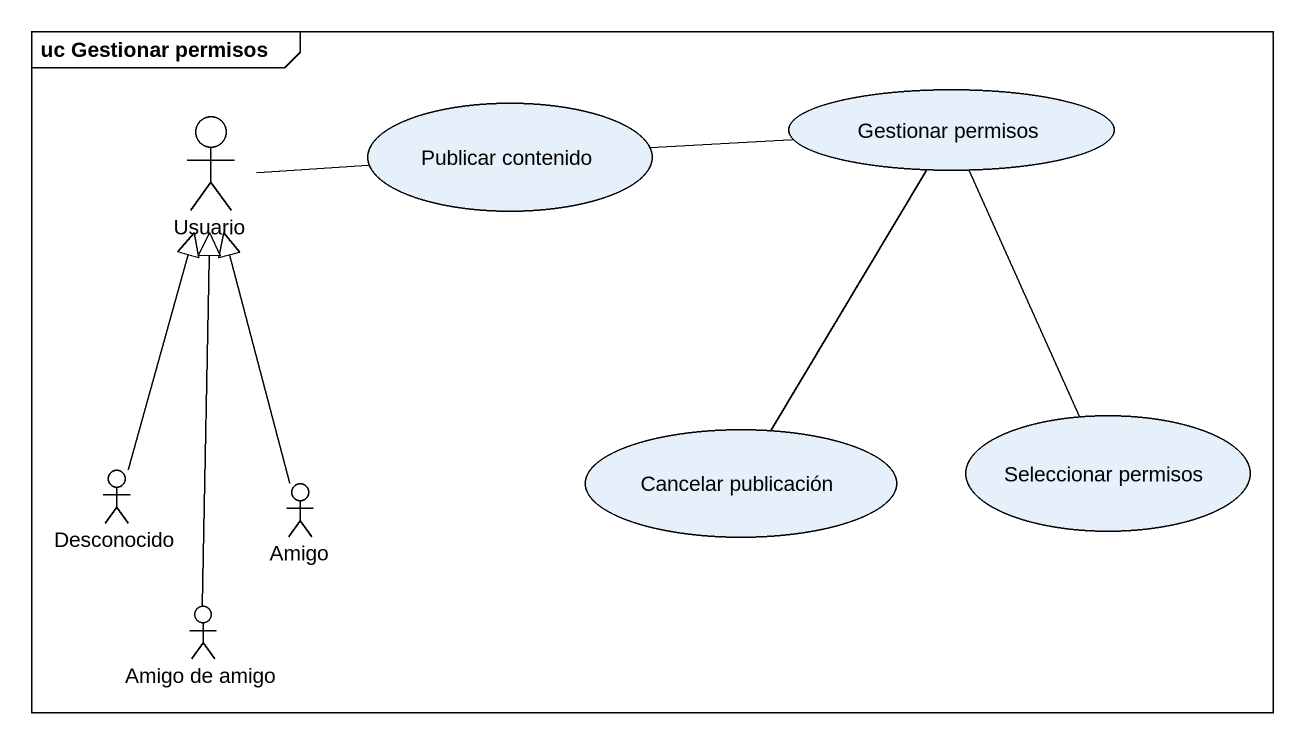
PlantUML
@startuml
mainframe uc Gestionar permisos
actor Usuario
usecase "Publicar contenido" as Publicar_contenido
usecase "Gestionar permisos" as Gestionar_permisos
usecase "Cancelar publicación" as Cancelar_publicación
usecase "Seleccionar permisos" as Seleccionar_permisos
actor Desconocido
actor Amigo
actor "Amigo de amigo" as Amigo_de_amigo
Usuario -right- Publicar_contenido
Publicar_contenido -right- Gestionar_permisos
Gestionar_permisos -- Cancelar_publicación
Gestionar_permisos -- Seleccionar_permisos
Desconocido -up-|> Usuario
Amigo -up-|> Usuario
Amigo_de_amigo -up-|> Usuario
@enduml
